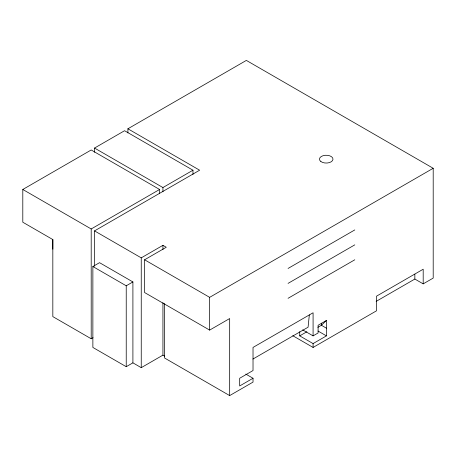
<?xml version="1.0" encoding="UTF-8"?>
<svg xmlns="http://www.w3.org/2000/svg" width="456" height="456" viewBox="0 0 456 456"><rect width="100%" height="100%" fill="white"/><g stroke="black" fill="none" stroke-linecap="round" stroke-linejoin="round"><path stroke-width="0.68" d="M52.828 249.193L52.828 239.337M309.328 314.925L308.079 327.208L252.92 359.054M299.734 331.672L299.734 335.878L313.084 343.585L326.428 335.878L326.428 320.465L321.423 325.282L317.866 327.334M93.047 337.697L91.2 338.768L52.828 316.612L52.828 239.56L22.8 222.22L22.8 189.474L91.2 149.984L159.6 189.474L159.6 193.72M94.534 152.304L94.534 148.057L124.568 130.718L192.968 170.208L192.968 174.46M127.902 132.952L127.902 128.791L246.354 60.409L433.2 168.281L433.2 278.086L423.191 283.866L414.846 279.049L376.132 301.399M22.8 189.474L91.2 228.963L159.6 189.474M94.534 148.057L162.934 187.547L192.968 170.208M94.534 266.31L94.534 230.89L199.637 170.208L127.902 128.791M132.907 362.845L126.232 366.698L92.87 347.438L92.87 266.526L99.539 262.673L132.907 281.939L132.907 362.845L141.246 367.661L162.934 355.138L164.605 356.102M94.534 230.89L141.246 257.857L162.934 245.334L166.275 247.26L144.586 259.783L144.586 292.535L209.646 330.098L229.67 318.539L229.67 395.591L253.023 382.111L253.023 378.258L245.795 374.085M92.87 266.526L126.232 285.792L132.907 281.939M144.586 259.783L209.646 297.346L433.2 168.281M288.061 268.453L354.791 229.927M288.061 283.381L354.791 244.855M288.061 298.31L354.791 259.783M299.734 335.878L306.888 331.751M326.428 320.465L318.088 325.282L318.088 332.988L313.084 335.878L302.681 329.87M253.023 378.258L239.679 385.964L239.679 378.258L253.023 370.551L253.023 347.432L313.084 312.759L313.084 335.878M292.769 335.707L313.084 347.438L376.479 310.832L376.479 296.195L423.191 269.222L423.191 283.866M326.428 328.172L321.423 325.282L321.423 323.179M318.088 331.062L326.428 335.878M229.67 395.591L164.605 358.028L164.605 303.599M414.846 274.17L414.846 279.049M313.084 343.585L313.084 347.438M209.646 297.346L209.646 330.098M162.934 187.547L162.934 191.794M162.934 245.334L162.934 249.586M162.934 302.716L162.934 355.138M141.246 257.857L141.246 367.661M126.232 285.792L126.232 366.698M91.2 228.963L91.2 338.768M320.864 161.527A6.76 3.904 0 0 0 332.475 160.649A6.76 3.904 0 0 0 325.35 155.279A6.76 3.904 0 0 0 320.864 161.527"/></g></svg>
